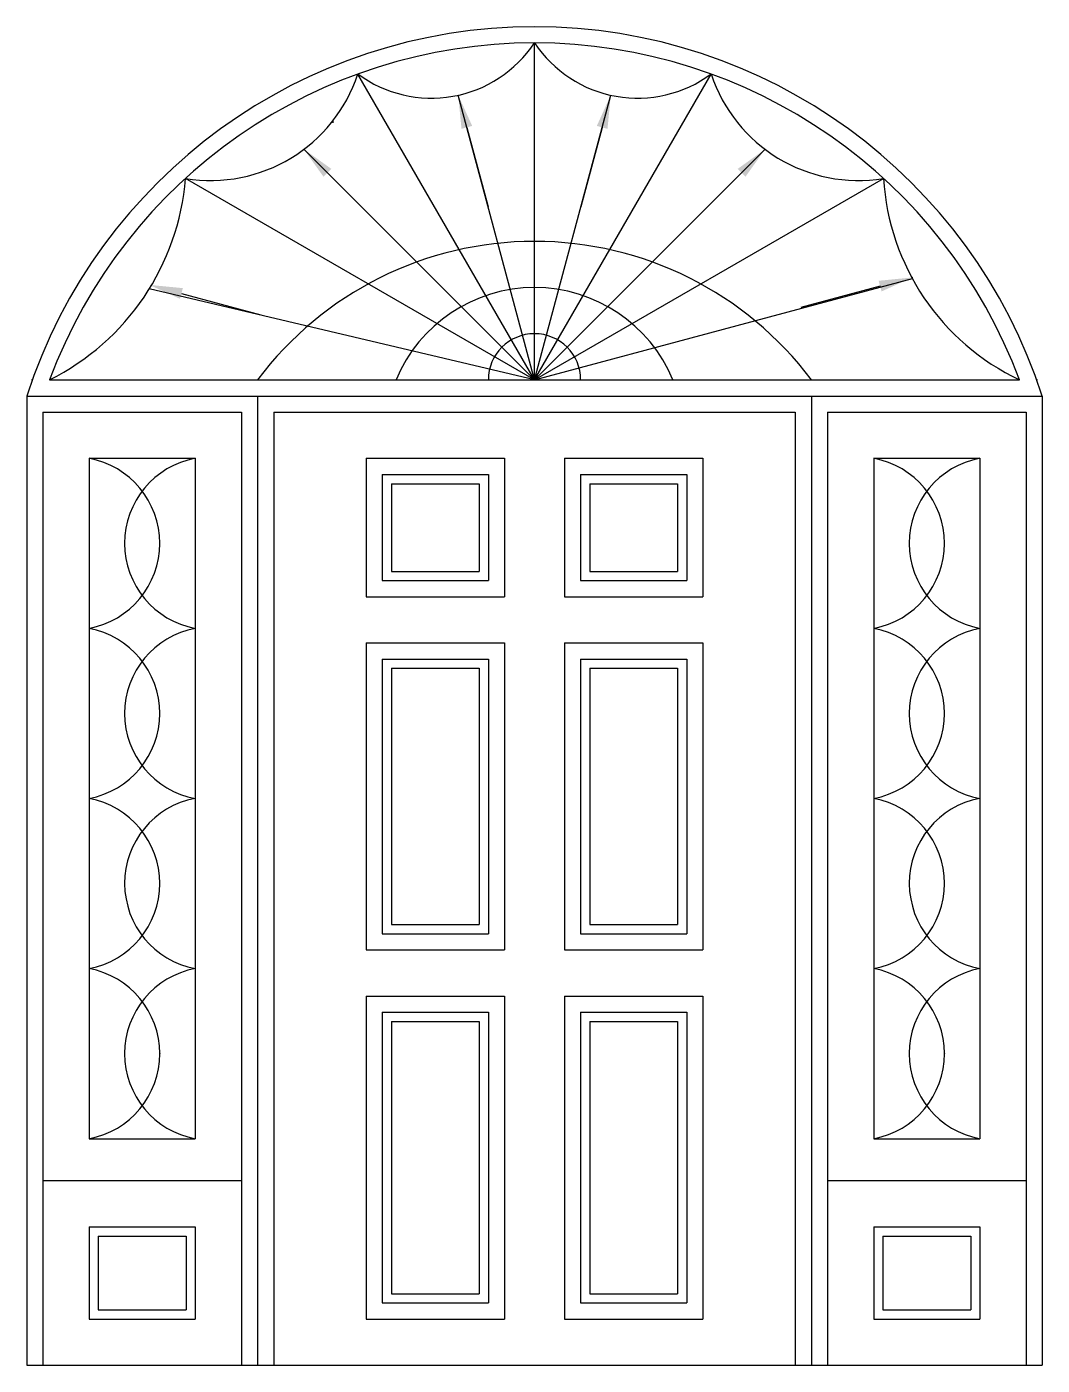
# Model space of a CAD drawing. Extents: x -852 to 1348, y 7290 to 10190.
import ezdxf

# ---------------------------------------------------------------- set-up
doc = ezdxf.new("R2010")
doc.units = 0
doc.header["$LTSCALE"] = 10
doc.header["$MEASUREMENT"] = 0
doc.layers.get('0').update_dxf_attribs({"linetype": 'CONTINUOUS'})
doc.layers.get('DEFPOINTS').update_dxf_attribs({"linetype": 'CONTINUOUS'})

# ---------------------------------------------------------------- blocks, each defined once
blk = doc.blocks.new('SETA2')
at = {"color": 2, "linetype": 'ByBlock'}
blk.add_line((-72, 0), (-250, 0), dxfattribs=at)
blk.add_solid([(-72, 12), (-72, -12), (0, 0)], dxfattribs=at)
at = {"layer": 'DEFPOINTS', "color": 2, "linetype": 'ByBlock'}
blk.add_point((0, 0), dxfattribs=at)

msp = doc.modelspace()

# ---------------------------------------------------------------- linework, layer by layer
for p, q in [((247.7, 9425.3), (247.7, 10155.3)), ((247.7, 9425.3), (-134.9, 10088)), ((247.7, 9425.3), (630.3, 10088)), ((247.7, 9425.3), (82.5, 10041.9)), ((247.7, 9425.3), (412.9, 10041.9)), ((-189.1, 9986.5), (-189.1, 9982.3)), ((247.7, 9425.3), (-251.8, 9924.8)), ((247.7, 9425.3), (747.2, 9924.8)), ((247.7, 9425.3), (-508.5, 9861.9)), ((247.7, 9425.3), (1003.9, 9861.9)), ((247.7, 9425.3), (1066.3, 9644.7)), ((996.4, 9628.5), (824.5, 9582.4)), ((247.7, 9425.3), (-586.8, 9622.8)), ((-803.1, 9425.3), (1298.5, 9425.3)), ((-852.3, 9390.3), (1347.7, 9390.3)), ((-852.3, 9390.3), (1347.7, 9390.3)), ((-852.3, 9390.3), (-852.3, 7290.3)), ((-352.3, 9390.3), (-352.3, 7290.3)), ((847.7, 9390.3), (847.7, 7290.3)), ((1347.7, 9390.3), (1347.7, 7290.3)), ((-817.3, 9355.3), (-817.3, 7290.3)), ((-817.3, 9355.3), (-387.3, 9355.3)), ((-387.3, 9355.3), (-387.3, 7290.3)), ((-317.3, 9355.3), (812.7, 9355.3)), ((-317.3, 9355.3), (-317.3, 7290.3)), ((812.7, 9355.3), (812.7, 7290.3)), ((882.7, 9355.3), (882.7, 7290.3)), ((882.7, 9355.3), (1312.7, 9355.3)), ((1312.7, 9355.3), (1312.7, 7290.3)), ((-717.3, 9255.3), (-717.3, 7781)), ((-717.3, 9255.3), (-487.3, 9255.3)), ((-487.3, 9255.3), (-487.3, 7781)), ((-117.3, 9255.3), (-117.3, 8955.3)), ((-117.3, 9255.3), (-117.3, 8955.3)), ((-117.3, 9255.3), (182.7, 9255.3)), ((182.7, 9255.3), (182.7, 8955.3)), ((312.7, 9255.3), (612.7, 9255.3)), ((312.7, 9255.3), (312.7, 8955.3)), ((612.7, 9255.3), (612.7, 8955.3)), ((982.7, 9255.3), (1212.7, 9255.3)), ((982.7, 9255.3), (982.7, 7781)), ((1212.7, 9255.3), (1212.7, 7781)), ((-82.3, 9220.3), (147.7, 9220.3)), ((-82.3, 9220.3), (-82.3, 8990.3)), ((-62.3, 9200.3), (127.7, 9200.3)), ((-62.3, 9200.3), (-62.3, 9010.3)), ((127.7, 9200.3), (127.7, 9010.3)), ((147.7, 9220.3), (147.7, 8990.3)), ((347.7, 9220.3), (347.7, 8990.3)), ((347.7, 9220.3), (577.7, 9220.3)), ((367.7, 9200.3), (367.7, 9010.3)), ((367.7, 9200.3), (367.7, 9010.3)), ((367.7, 9200.3), (557.7, 9200.3)), ((367.7, 9200.3), (557.7, 9200.3)), ((557.7, 9200.3), (557.7, 9010.3)), ((557.7, 9200.3), (557.7, 9010.3)), ((577.7, 9220.3), (577.7, 8990.3)), ((-82.3, 8990.3), (147.7, 8990.3)), ((-62.3, 9010.3), (127.7, 9010.3)), ((347.7, 8990.3), (577.7, 8990.3)), ((367.7, 9010.3), (557.7, 9010.3)), ((367.7, 9010.3), (557.7, 9010.3)), ((-117.3, 8955.3), (182.7, 8955.3)), ((312.7, 8955.3), (612.7, 8955.3)), ((-117.3, 8855.3), (182.7, 8855.3)), ((-117.3, 8855.3), (-117.3, 8190.3)), ((-117.3, 8855.3), (-117.3, 8190.3)), ((182.7, 8855.3), (182.7, 8190.3)), ((312.7, 8855.3), (612.7, 8855.3)), ((312.7, 8855.3), (312.7, 8190.3)), ((612.7, 8855.3), (612.7, 8190.3)), ((-82.3, 8820.3), (147.7, 8820.3)), ((-82.3, 8820.3), (-82.3, 8225.3)), ((147.7, 8820.3), (147.7, 8225.3)), ((347.7, 8820.3), (347.7, 8225.3)), ((347.7, 8820.3), (577.7, 8820.3)), ((577.7, 8820.3), (577.7, 8225.3)), ((-62.3, 8800.3), (-62.3, 8245.3)), ((-62.3, 8800.3), (127.7, 8800.3)), ((127.7, 8800.3), (127.7, 8245.3)), ((367.7, 8800.3), (367.7, 8245.3)), ((367.7, 8800.3), (557.7, 8800.3)), ((557.7, 8800.3), (557.7, 8245.3)), ((-640.3, 8702.6), (-640.3, 8702.4)), ((1059.7, 8702.6), (1059.7, 8702.4)), ((-640.3, 8334.2), (-640.3, 8334.1)), ((-564.3, 8334.1), (-564.3, 8333.9)), ((1059.7, 8334.2), (1059.7, 8334.1)), ((-62.3, 8245.3), (127.7, 8245.3)), ((367.7, 8245.3), (557.7, 8245.3)), ((367.7, 8245.3), (557.7, 8245.3)), ((-82.3, 8225.3), (147.7, 8225.3)), ((347.7, 8225.3), (577.7, 8225.3)), ((-117.3, 8190.3), (182.7, 8190.3)), ((312.7, 8190.3), (612.7, 8190.3)), ((-117.3, 8090.3), (182.7, 8090.3)), ((-117.3, 8090.3), (-117.3, 7390.3)), ((-117.3, 8090.3), (-117.3, 7390.3)), ((182.7, 8090.3), (182.7, 7390.3)), ((312.7, 8090.3), (612.7, 8090.3)), ((312.7, 8090.3), (312.7, 7390.3)), ((612.7, 8090.3), (612.7, 7390.3)), ((-82.3, 8055.3), (147.7, 8055.3)), ((-82.3, 8055.3), (-82.3, 7425.3)), ((-62.3, 8035.3), (-62.3, 7445.3)), ((-62.3, 8035.3), (127.7, 8035.3)), ((127.7, 8035.3), (127.7, 7445.3)), ((147.7, 8055.3), (147.7, 7425.3)), ((147.7, 8055.3), (147.7, 7425.3)), ((347.7, 8055.3), (347.7, 7425.3)), ((347.7, 8055.3), (577.7, 8055.3)), ((367.7, 8035.3), (367.7, 7445.3)), ((367.7, 8035.3), (557.7, 8035.3)), ((557.7, 8035.3), (557.7, 7445.3)), ((577.7, 8055.3), (577.7, 7425.3)), ((-640.3, 7965.6), (-640.3, 7965.3)), ((-564.3, 7965.6), (-564.3, 7965.3)), ((1059.7, 7965.6), (1059.7, 7965.3)), ((1135.7, 7965.6), (1135.7, 7965.3)), ((-717.3, 7781), (-487.3, 7781)), ((982.7, 7781), (1212.7, 7781)), ((-817.3, 7690.3), (-387.3, 7690.3)), ((882.7, 7690.3), (1312.7, 7690.3)), ((-717.3, 7590.3), (-717.3, 7390.3)), ((-717.3, 7590.3), (-487.3, 7590.3)), ((-697.3, 7570.3), (-697.3, 7410.3)), ((-697.3, 7570.3), (-507.3, 7570.3)), ((-507.3, 7570.3), (-507.3, 7410.3)), ((-487.3, 7590.3), (-487.3, 7390.3)), ((982.7, 7590.3), (1212.7, 7590.3)), ((982.7, 7590.3), (982.7, 7390.3)), ((1002.7, 7570.3), (1192.7, 7570.3)), ((1002.7, 7570.3), (1002.7, 7410.3)), ((1192.7, 7570.3), (1192.7, 7410.3)), ((1212.7, 7590.3), (1212.7, 7390.3)), ((-82.3, 7425.3), (147.7, 7425.3)), ((-62.3, 7445.3), (127.7, 7445.3)), ((347.7, 7425.3), (577.7, 7425.3)), ((367.7, 7445.3), (557.7, 7445.3)), ((-697.3, 7410.3), (-507.3, 7410.3)), ((1002.7, 7410.3), (1192.7, 7410.3)), ((-717.3, 7390.3), (-487.3, 7390.3)), ((-117.3, 7390.3), (182.7, 7390.3)), ((-117.3, 7390.3), (182.7, 7390.3)), ((312.7, 7390.3), (612.7, 7390.3)), ((312.7, 7390.3), (612.7, 7390.3)), ((982.7, 7390.3), (1212.7, 7390.3)), ((-852.3, 7290.3), (1347.7, 7290.3))]:
    msp.add_line(p, q)
for centre, radius, start, end in [((247.7, 9034.1), 1156.2, 17.9453, 162.0547), ((247.7, 9034.1), 1121.2, 20.4226, 159.5774), ((24.4, 10303.5), 267.9, 233.5126, 326.4395), ((471, 10303.5), 267.9, 213.5605, 306.4874), ((-453.5, 10192.8), 335.4, 260.5637, 341.7992), ((948.9, 10192.8), 335.4, 198.2008, 279.4363), ((-1041.9, 9904.1), 535.1, 296.5118, 355.4763), ((1520.3, 9892.7), 517.3, 183.4038, 244.6081), ((247.7, 8975.3), 750, 36.8699, 143.1301), ((247.7, 9300.3), 325, 22.6199, 157.3801), ((247.7, 9425.3), 100, 360, 180), ((-751.7, 9071.1), 187.4, 280.588, 79.412), ((-452.9, 9071.1), 187.4, 100.588, 259.412), ((948.3, 9071.1), 187.4, 280.588, 79.412), ((1247.1, 9071.1), 187.4, 100.588, 259.412), ((-751.7, 8702.6), 187.4, 280.588, 79.412), ((-452.8, 8702.5), 187.5, 100.61, 259.39), ((948.3, 8702.6), 187.4, 280.588, 79.412), ((1247.2, 8702.5), 187.5, 100.61, 259.39), ((-751.6, 8334), 187.4, 280.5659, 79.4341), ((-452.8, 8334.2), 187.5, 100.8463, 259.39), ((948.3, 8334.1), 187.4, 280.588, 79.412), ((1247.2, 8334.2), 187.5, 100.8463, 259.39), ((-751.9, 7965.4), 187.6, 280.6319, 79.3681), ((-452.7, 7965.4), 187.6, 100.6319, 259.3681), ((948.1, 7965.4), 187.6, 280.6319, 79.3681), ((1247.3, 7965.4), 187.6, 100.6319, 259.3681)]:
    msp.add_arc(centre, radius, start, end)
for p in [(1066, 9647.1), (-840.3, 9425.3), (1335.7, 9425.3)]:
    msp.add_point(p)
msp.add_solid([(993.3, 9640), (999.6, 9616.9), (1066, 9647.1)])

# ---------------------------------------------------------------- block references
for p, rotation in [((82.5, 10041.9), 105), ((412.9, 10041.9), 75.00000000000001), ((-251.8, 9924.8), 135), ((747.2, 9924.8), 45), ((-586.8, 9631.1), 165)]:
    msp.add_blockref('SETA2', p, dxfattribs=dict(rotation=rotation))

doc.saveas('drawing.dxf')
